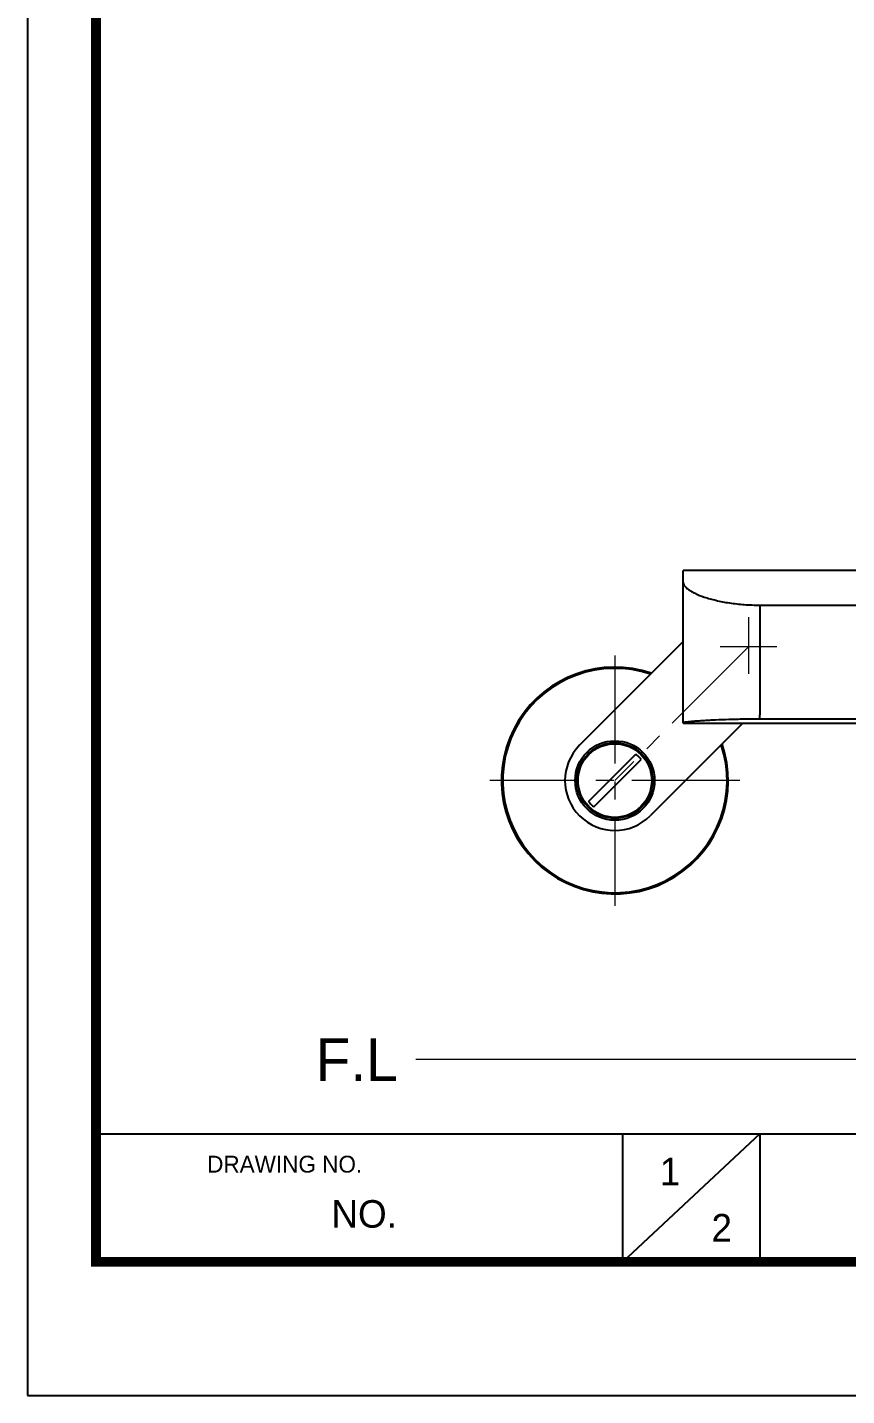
# Model space of a CAD drawing. Header units: millimetres. Extents: x 1122 to 8358, y -1894 to -296.
# Drawn here: x 7229.6 to 7446.4, y -1122.6 to -760.7 of the extents above; entities that cross this region are included whole.
import ezdxf

# ---------------------------------------------------------------- set-up
doc = ezdxf.new("R2010")
doc.units = ezdxf.units.MM
doc.header["$LTSCALE"] = 3
doc.linetypes.add('CENTER2', pattern=[28.575, 19.05, -3.175, 3.175, -3.175])
doc.layers.add('Cneter', color=1, linetype='CENTER2', lineweight=13)
doc.layers.add('DLB3013-CR2S_시공도$0$치수선', color=7, linetype='Continuous', lineweight=20)
doc.layers.add('DEF_LAYER_ASSEM_MEMBER', color=7, linetype='Continuous')
doc.styles.add('DLB3013-CR2S_시공도$0$Daelim Dimension', font='')
doc.styles.get('DLB3013-CR2S_시공도$0$Daelim Dimension').set_extended_font_data('나눔고딕')

msp = doc.modelspace()

# ---------------------------------------------------------------- linework, layer by layer
at = {"color": 7, "linetype": 'Continuous'}
for p, q in [((7403.13, -944.75), (7403.13, -904.37)), ((7465.47, -904.37), (7403.13, -904.37)), ((7423.43, -913.53), (7423.43, -942.58)), ((7423.43, -913.53), (7464.31, -913.53)), ((7423.43, -943.67), (7423.43, -942.58)), ((7462.67, -943.67), (7423.43, -943.67)), ((7403.13, -944.63), (7403.13, -944.63)), ((7403.13, -944.75), (7482.13, -944.75))]:
    msp.add_line(p, q, dxfattribs=at)
at = {"color": 5}
msp.add_line((7247.78, -1053.31), (8156.37, -1053.31), dxfattribs=at)
at = {"color": 5, "ltscale": 40}
for p, q in [((7387.06, -1053.31), (7387.06, -1087.31)), ((7387.06, -1053.31), (7387.06, -1087.31)), ((7423.45, -1053.31), (7387.06, -1087.31)), ((7423.45, -1053.31), (7387.06, -1087.31)), ((7423.45, -1053.31), (7423.45, -1087.31)), ((7423.45, -1053.31), (7423.45, -1087.31))]:
    msp.add_line(p, q, dxfattribs=at)
at = {"ltscale": 0.5}
msp.add_lwpolyline([(7229.64, -1122.59), (8358.04, -1122.59), (8358.04, -295.79), (7229.64, -295.79)], close=True, dxfattribs=at)
at = {"color": 5, "linetype": 'ByBlock', "lineweight": 200, "const_width": 2.6}
msp.add_lwpolyline([(7247.78, -1087.18), (8339.78, -1087.18), (8339.78, -314.98), (7247.78, -314.98)], close=True, dxfattribs=at)
at = {"color": 7, "linetype": 'Continuous'}
for points, knots in [([(7403.13, -907.46), (7403.13, -907.61), (7403.2, -907.94), (7403.48, -908.43), (7403.93, -908.92), (7404.56, -909.42), (7405.36, -909.93), (7406.74, -910.66), (7408.89, -911.5), (7411.93, -912.34), (7415.46, -913.01), (7419.35, -913.43), (7422.05, -913.53), (7423.43, -913.53)], [0, 0, 0, 0, 0.020722, 0.045302, 0.075294, 0.111565, 0.154552, 0.204291, 0.323644, 0.467911, 0.632709, 0.812434, 1, 1, 1, 1]), ([(7423.43, -943.67), (7422.02, -943.67), (7419.28, -943.69), (7415.36, -943.79), (7412.33, -943.9), (7410.15, -944.01), (7408.72, -944.09), (7407.45, -944.17), (7406.34, -944.25), (7405.39, -944.33), (7404.6, -944.4), (7404.05, -944.46), (7403.7, -944.5), (7403.5, -944.53), (7403.34, -944.56), (7403.23, -944.58), (7403.16, -944.6), (7403.13, -944.62), (7403.13, -944.63)], [0, 0, 0, 0, 0.207696, 0.403431, 0.577909, 0.655267, 0.725461, 0.788169, 0.843118, 0.890082, 0.92893, 0.959534, 0.971663, 0.981627, 0.989401, 0.994999, 0.998467, 1, 1, 1, 1])]:
    msp.add_open_spline(points, degree=3, knots=knots, dxfattribs=at)
at = {"layer": 'Cneter', "lineweight": 5, "ltscale": 0.5}
for p, q in [((7420.43, -916.73), (7420.43, -931.73)), ((7420.43, -924.56), (7385.07, -959.92)), ((7427.93, -924.56), (7412.93, -924.56)), ((7385.07, -926.82), (7385.07, -993.02)), ((7418.17, -959.92), (7351.97, -959.92))]:
    msp.add_line(p, q, dxfattribs=at)
at = {"layer": 'DEF_LAYER_ASSEM_MEMBER', "color": 7, "linetype": 'Continuous'}
for p, q in [((7403.13, -923.19), (7375.74, -950.58)), ((7418.91, -944.75), (7394.4, -969.25)), ((7378.08, -965.49), (7390.65, -952.93)), ((7379.49, -966.91), (7392.06, -954.34))]:
    msp.add_line(p, q, dxfattribs=at)
for radius in [10.5, 10, 9.75]:
    msp.add_circle((7385.07, -959.92), radius, dxfattribs=at)
for centre, radius, start, end in [((7385.07, -959.92), 30, 71.1648, 18.8353), ((7385.07, -959.92), 13.2, 135, 315), ((7379.95, -965.04), 16.16, 44.9987, 48.5464), ((7379.95, -965.04), 16.16, 41.4536, 45.0013), ((7390.19, -954.79), 16.16, 221.4536, 225.0013), ((7390.19, -954.79), 16.16, 224.9987, 228.5464)]:
    msp.add_arc(centre, radius, start, end, dxfattribs=at)
at = {"layer": 'DEF_LAYER_ASSEM_MEMBER', "color": 9, "linetype": 'Continuous'}
msp.add_arc((7385.07, -959.92), 29.67, 71.478, 18.522, dxfattribs=at)
at = {"layer": 'DLB3013-CR2S_시공도$0$치수선'}
msp.add_line((8047.81, -1033.73), (7332.44, -1033.73), dxfattribs=at)

# ---------------------------------------------------------------- texts
at = {"color": 5, "ltscale": 40, "style": 'DLB3013-CR2S_시공도$0$Daelim Dimension'}
msp.add_text('DRAWING NO.', height=4.453, dxfattribs=at).set_placement((7277.2, -1063.6))
at = {"attachment_point": 1, "style": 'DLB3013-CR2S_시공도$0$Daelim Dimension'}
for s, insert, char_height, width in [('1', (7396.95, -1059.68), 7.29, 10.17), ('NO.', (7310.08, -1070.88), 7.287, 45.7148), ('2', (7410.63, -1074.54), 7.29, 10.17)]:
    msp.add_mtext(s, dxfattribs=dict(at, insert=insert, char_height=char_height, width=width))
at = {"layer": 'DLB3013-CR2S_시공도$0$치수선', "insert": (7327.63, -1028.12), "char_height": 11.25, "attachment_point": 3, "style": 'DLB3013-CR2S_시공도$0$Daelim Dimension'}
msp.add_mtext_dynamic_manual_height_columns('F.L', width=17.4109, gutter_width=12.5, heights=[0], dxfattribs=at)

doc.saveas('drawing.dxf')
